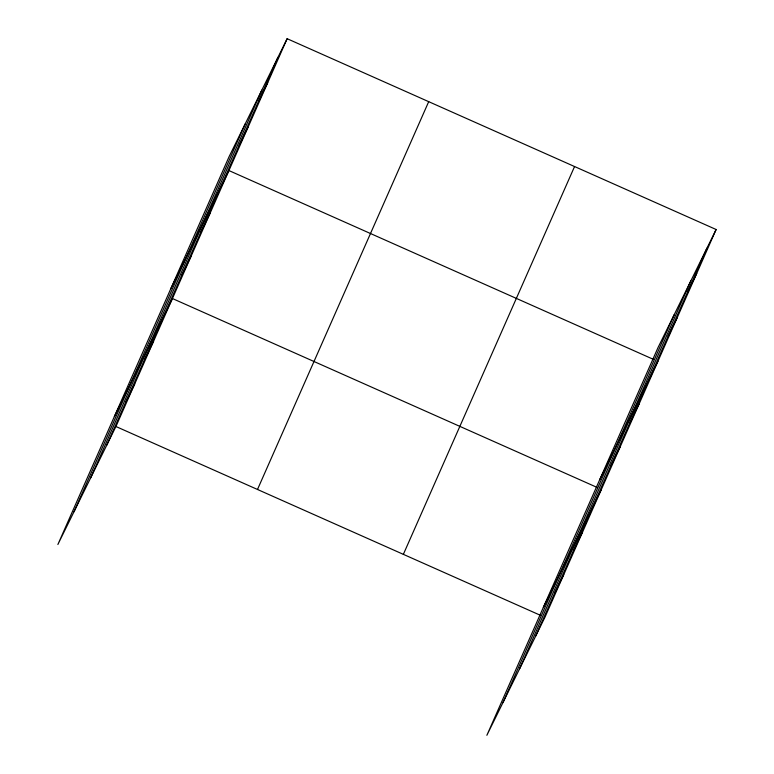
<?xml version="1.0" encoding="UTF-8"?>
<svg xmlns="http://www.w3.org/2000/svg" width="774" height="774" viewBox="0 0 774 774"><rect width="100%" height="100%" fill="white"/><g stroke="black" fill="none" stroke-linecap="round" stroke-linejoin="round"><path stroke-width="1.16" d="M74.014 511.72L245.213 123.898M90.626 477.945L261.825 90.123M106.764 445.156L277.963 57.344M287.135 38.7L229.075 156.687L57.876 544.499L115.936 426.513L287.135 38.7L716.124 229.501L544.925 617.313L486.865 735.3L658.064 347.487L716.124 229.501M257.5 489.478L428.699 101.665M403.36 554.348L574.56 166.536M502.994 702.521L674.193 314.708M519.615 668.746L690.814 280.933M535.743 635.957L706.943 248.144M258.555 101.297L267.736 82.654M239.156 145.251L248.328 126.607M170.87 288.538L228.93 170.561L653.527 359.407M200.921 231.861L210.093 213.218M182.093 274.518L191.265 255.875M114.378 416.518L172.428 298.532L597.025 487.388M144.428 359.842L153.6 341.199M125.591 402.499L134.763 383.856M687.544 292.098L696.716 273.454M668.136 336.051L677.318 317.408M599.86 479.348L657.91 361.361M629.91 422.662L639.082 404.018M611.073 465.319L620.245 446.675M543.358 607.319L601.417 489.332M573.408 550.643L582.58 531.999M554.581 593.3L563.753 574.656M115.936 426.513L540.533 615.359"/></g></svg>
